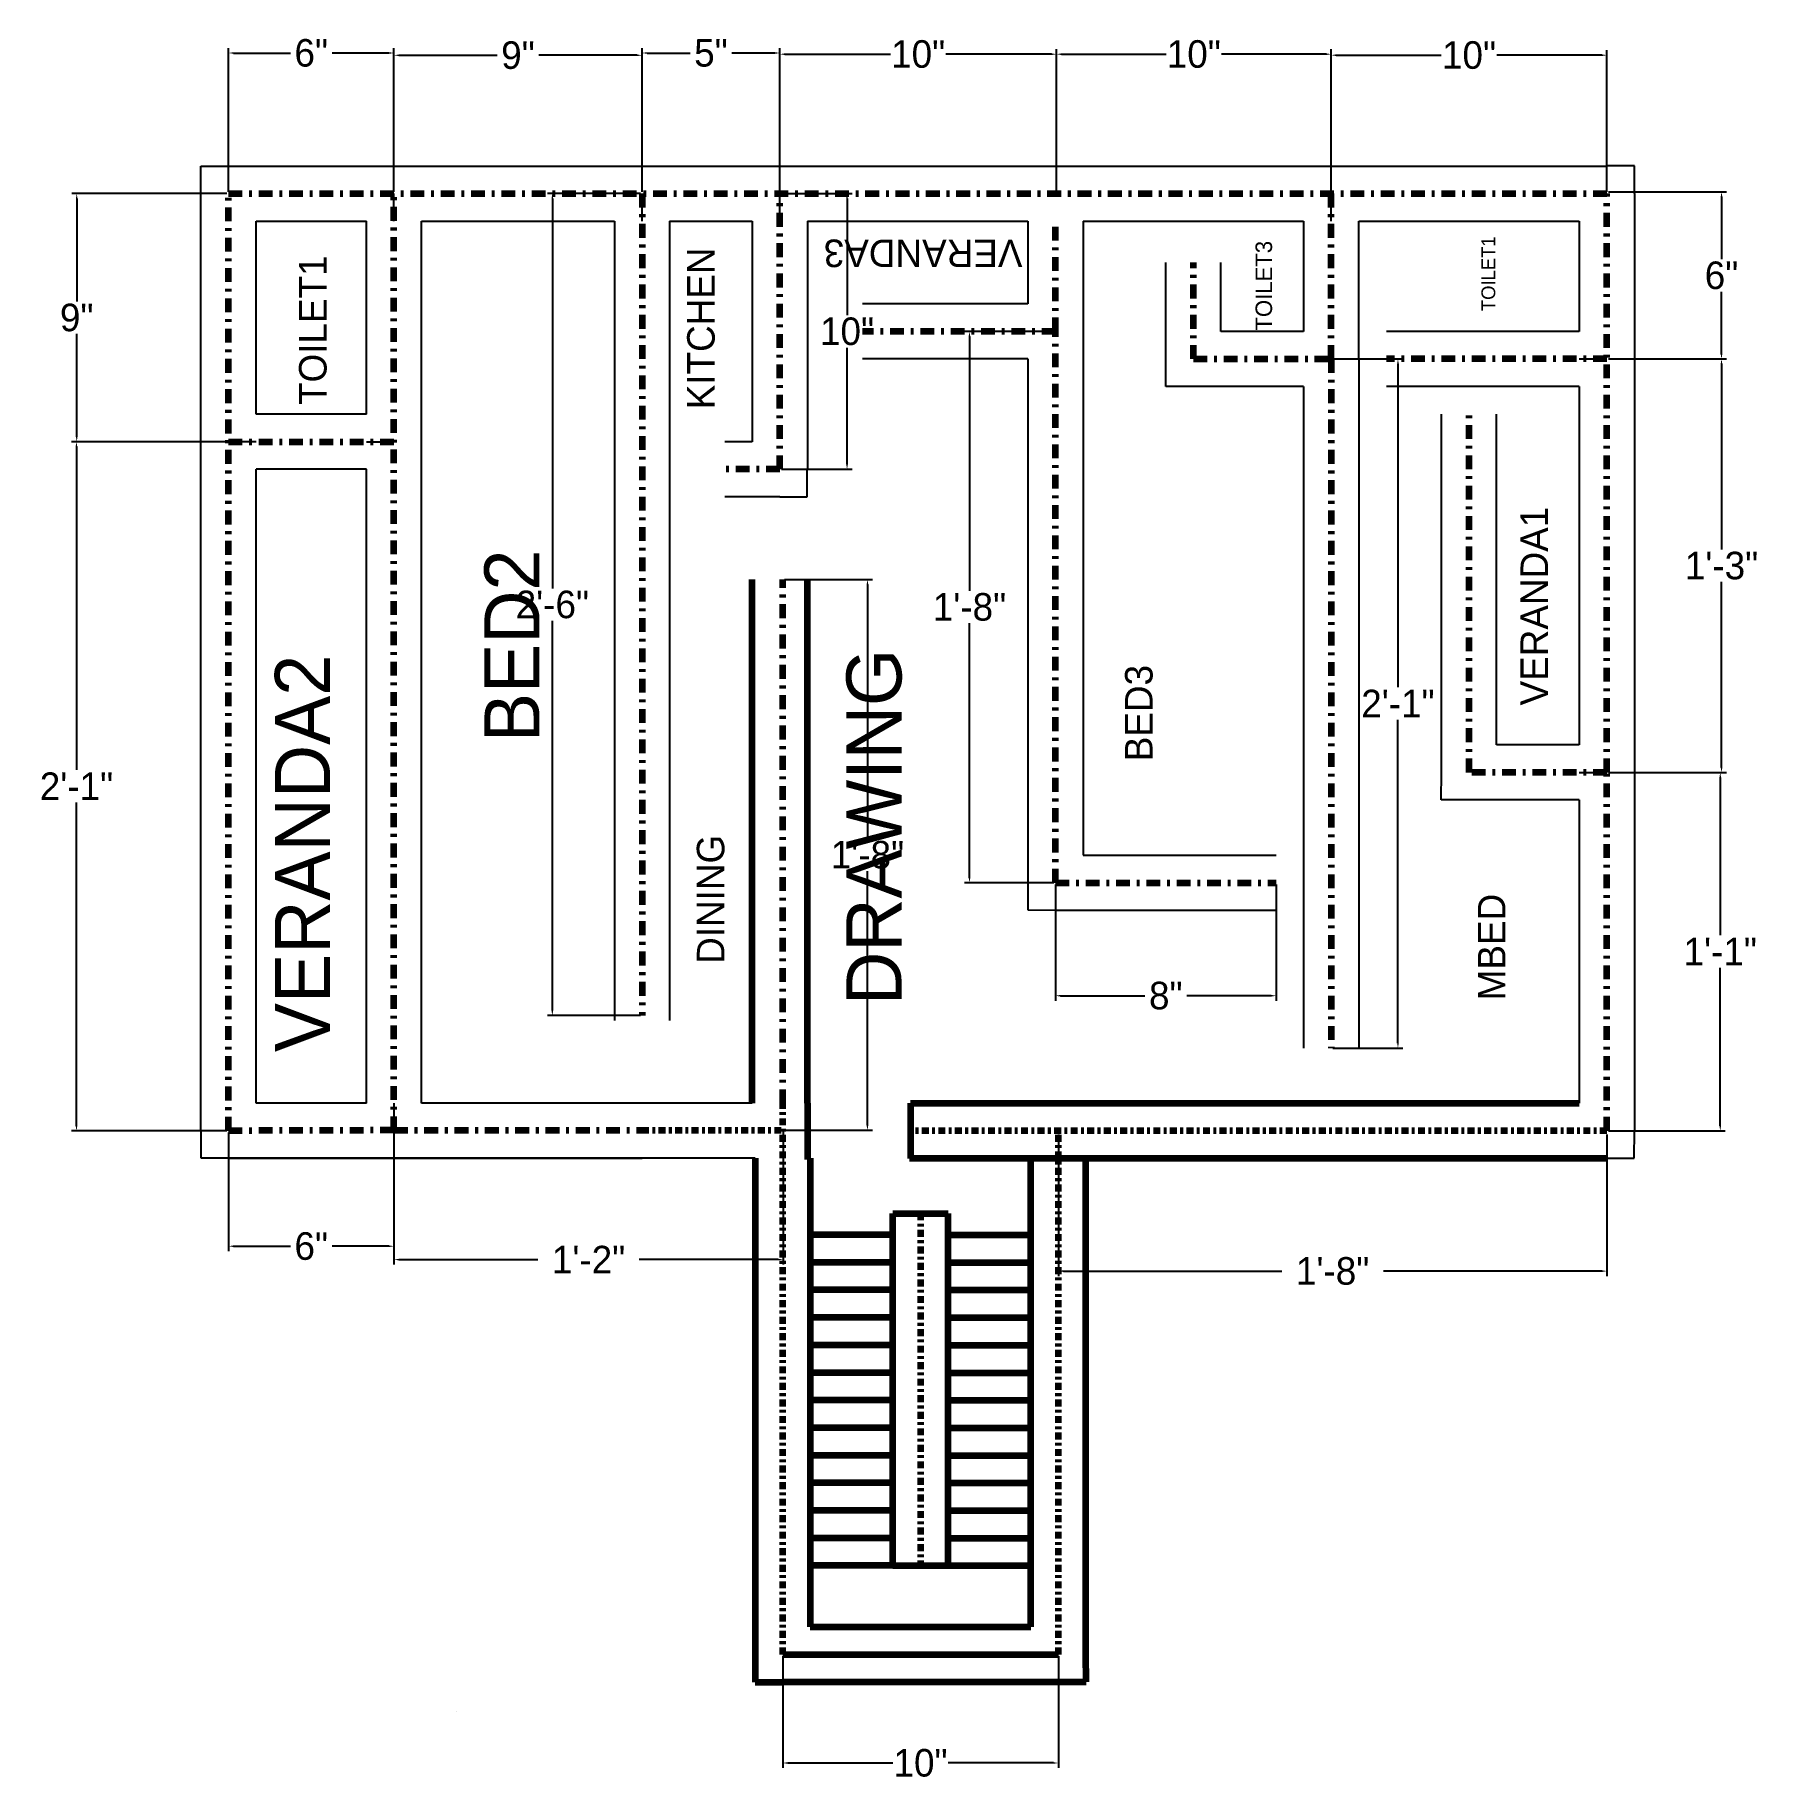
# Model space of a CAD drawing. Header units: inches. Extents: x -22.5 to 40.2, y 0 to 63.3.
import ezdxf

# ---------------------------------------------------------------- set-up
doc = ezdxf.new("R2010")
doc.units = ezdxf.units.IN
doc.header["$MEASUREMENT"] = 0
doc.linetypes.add('DASHDOT', pattern=[1, 0.5, -0.25, 0, -0.25])
doc.linetypes.add('DASHDOT2', pattern=[0.5, 0.25, -0.125, 0, -0.125])
doc.dimstyles.get("Standard").update_dxf_attribs({"dimtxt": 1, "dimasz": 0.18, "dimexe": 0.18, "dimexo": 0.0625, "dimgap": 0.09, "dimtad": 0, "dimtih": 1, "dimtoh": 1, "dimdec": 0, "dimzin": 0, "dimdsep": 46, "dimlunit": 3, "dimtxsty": 'Standard', "dimcen": 0.09, "dimclrt": 3, "dimadec": 0, "dimazin": 0, "dimtfac": 1, "dimtdec": 0, "dimtofl": 0, "dimtmove": 0, "dimatfit": 3, "dimfxl": 1, "dimtolj": 1, "dimtzin": 0, "dimarcsym": 0})

# ---------------------------------------------------------------- blocks, each defined once
blk = doc.blocks.new('*D4')
at = {"color": 0, "lineweight": -2}
for p, q in [((-15.529, 48.585), (-21.164, 48.585)), ((-20.984, 48.405), (-20.984, 36.675)), ((-20.984, 23.765), (-20.984, 35.495)), ((-15.529, 23.585), (-21.164, 23.585))]:
    blk.add_line(p, q, dxfattribs=at)
at = {"color": 0, "lineweight": 100}
for points in [[(-21.014, 48.405), (-20.954, 48.405), (-20.984, 48.585)], [(-21.014, 23.765), (-20.954, 23.765), (-20.984, 23.585)]]:
    blk.add_solid(points, dxfattribs=at)
at = {"layer": 'Defpoints', "color": 0, "lineweight": 100}
for p in [(-15.467, 48.585), (-20.984, 23.585), (-15.467, 23.585)]:
    blk.add_point(p, dxfattribs=at)
at = {"color": 3, "lineweight": 100, "insert": (-20.984, 36.085), "char_height": 1, "attachment_point": 5}
blk.add_mtext('\\A1;2\'-1"', dxfattribs=at)
blk = doc.blocks.new('*D5')
at = {"color": 0, "lineweight": -2}
for p, q in [((-15.467, 23.523), (-15.467, 19.215)), ((-9.467, 23.541), (-9.467, 19.215)), ((-15.287, 19.395), (-13.224, 19.395)), ((-9.647, 19.395), (-11.71, 19.395))]:
    blk.add_line(p, q, dxfattribs=at)
at = {"color": 0, "lineweight": 100}
for points in [[(-15.287, 19.425), (-15.287, 19.365), (-15.467, 19.395)], [(-9.647, 19.425), (-9.647, 19.365), (-9.467, 19.395)]]:
    blk.add_solid(points, dxfattribs=at)
at = {"layer": 'Defpoints', "color": 0, "lineweight": 100}
for p in [(-15.467, 23.585), (-9.467, 23.603), (-9.467, 19.395)]:
    blk.add_point(p, dxfattribs=at)
at = {"color": 3, "lineweight": 100, "insert": (-12.467, 19.395), "char_height": 1, "attachment_point": 5}
blk.add_mtext('\\A1;6"', dxfattribs=at)
blk = doc.blocks.new('*D7')
at = {"color": 0, "lineweight": -2}
for p, q in [((-9.467, 23.478), (-9.467, 18.73)), ((4.654, 23.541), (4.654, 18.73)), ((-9.287, 18.91), (-4.247, 18.91)), ((4.474, 18.91), (-0.567, 18.91))]:
    blk.add_line(p, q, dxfattribs=at)
at = {"color": 0, "lineweight": 100}
for points in [[(-9.287, 18.94), (-9.287, 18.88), (-9.467, 18.91)], [(4.474, 18.94), (4.474, 18.88), (4.654, 18.91)]]:
    blk.add_solid(points, dxfattribs=at)
at = {"layer": 'Defpoints', "color": 0, "lineweight": 100}
for p in [(-9.467, 23.541), (4.654, 23.603), (4.654, 18.91)]:
    blk.add_point(p, dxfattribs=at)
at = {"color": 3, "lineweight": 100, "insert": (-2.407, 18.91), "char_height": 1, "attachment_point": 5}
blk.add_mtext('\\A1;1\'-2"', dxfattribs=at)
blk = doc.blocks.new('*D8')
at = {"color": 0, "lineweight": -2}
for p, q in [((14.636, 23.454), (14.636, 18.312)), ((34.533, 23.454), (34.533, 18.312)), ((14.816, 18.492), (22.745, 18.492)), ((34.353, 18.492), (26.425, 18.492))]:
    blk.add_line(p, q, dxfattribs=at)
at = {"color": 0, "lineweight": 100}
for points in [[(14.816, 18.522), (14.816, 18.462), (14.636, 18.492)], [(34.353, 18.522), (34.353, 18.462), (34.533, 18.492)]]:
    blk.add_solid(points, dxfattribs=at)
at = {"layer": 'Defpoints', "color": 0, "lineweight": 100}
for p in [(14.636, 23.517), (34.533, 23.517), (34.533, 18.492)]:
    blk.add_point(p, dxfattribs=at)
at = {"color": 3, "lineweight": 100, "insert": (24.585, 18.492), "char_height": 1, "attachment_point": 5}
blk.add_mtext('\\A1;1\'-8"', dxfattribs=at)
blk = doc.blocks.new('*D9')
at = {"color": 0, "lineweight": -2}
for p, q in [((34.596, 36.585), (38.826, 36.585)), ((38.646, 36.405), (38.646, 30.675)), ((38.646, 23.765), (38.646, 29.495)), ((34.596, 23.585), (38.826, 23.585))]:
    blk.add_line(p, q, dxfattribs=at)
at = {"color": 0, "lineweight": 100}
for points in [[(38.616, 36.405), (38.676, 36.405), (38.646, 36.585)], [(38.616, 23.765), (38.676, 23.765), (38.646, 23.585)]]:
    blk.add_solid(points, dxfattribs=at)
at = {"layer": 'Defpoints', "color": 0, "lineweight": 100}
for p in [(34.533, 36.585), (34.533, 23.585), (38.646, 23.585)]:
    blk.add_point(p, dxfattribs=at)
at = {"color": 3, "lineweight": 100, "insert": (38.646, 30.085), "char_height": 1, "attachment_point": 5}
blk.add_mtext('\\A1;1\'-1"', dxfattribs=at)
blk = doc.blocks.new('*D10')
at = {"color": 0, "lineweight": -2}
for p, q in [((4.636, 4.523), (4.636, 0.466)), ((14.636, 4.523), (14.636, 0.466)), ((4.816, 0.646), (8.63, 0.646)), ((14.456, 0.646), (10.643, 0.646))]:
    blk.add_line(p, q, dxfattribs=at)
at = {"color": 0, "lineweight": 100}
for points in [[(4.816, 0.676), (4.816, 0.616), (4.636, 0.646)], [(14.456, 0.676), (14.456, 0.616), (14.636, 0.646)]]:
    blk.add_solid(points, dxfattribs=at)
at = {"layer": 'Defpoints', "color": 0, "lineweight": 100}
for p in [(4.636, 4.585), (14.636, 4.585), (14.636, 0.646)]:
    blk.add_point(p, dxfattribs=at)
at = {"color": 3, "lineweight": 100, "insert": (9.636, 0.646), "char_height": 1, "attachment_point": 5}
blk.add_mtext('\\A1;10"', dxfattribs=at)
blk = doc.blocks.new('*D11')
at = {"color": 0, "lineweight": -2}
for p, q in [((-15.529, 57.585), (-21.155, 57.585)), ((-20.975, 57.405), (-20.975, 53.675)), ((-20.975, 48.765), (-20.975, 52.495)), ((-15.529, 48.585), (-21.155, 48.585))]:
    blk.add_line(p, q, dxfattribs=at)
at = {"color": 0, "lineweight": 100}
for points in [[(-21.005, 57.405), (-20.945, 57.405), (-20.975, 57.585)], [(-21.005, 48.765), (-20.945, 48.765), (-20.975, 48.585)]]:
    blk.add_solid(points, dxfattribs=at)
at = {"layer": 'Defpoints', "color": 0, "lineweight": 100}
for p in [(-15.467, 57.585), (-20.975, 48.585), (-15.467, 48.585)]:
    blk.add_point(p, dxfattribs=at)
at = {"color": 3, "lineweight": 100, "insert": (-20.975, 53.085), "char_height": 1, "attachment_point": 5}
blk.add_mtext('\\A1;9"', dxfattribs=at)
blk = doc.blocks.new('*D12')
at = {"color": 0, "lineweight": -2}
for p, q in [((-15.467, 57.648), (-15.467, 62.867)), ((-9.467, 57.647), (-9.467, 62.867)), ((-15.287, 62.687), (-13.224, 62.687)), ((-9.647, 62.687), (-11.71, 62.687))]:
    blk.add_line(p, q, dxfattribs=at)
at = {"color": 0, "lineweight": 100}
for points in [[(-15.287, 62.717), (-15.287, 62.657), (-15.467, 62.687)], [(-9.647, 62.717), (-9.647, 62.657), (-9.467, 62.687)]]:
    blk.add_solid(points, dxfattribs=at)
at = {"layer": 'Defpoints', "color": 0, "lineweight": 100}
for p in [(-9.467, 62.687), (-15.467, 57.585), (-9.467, 57.584)]:
    blk.add_point(p, dxfattribs=at)
at = {"color": 3, "lineweight": 100, "insert": (-12.467, 62.687), "char_height": 1, "attachment_point": 5}
blk.add_mtext('\\A1;6"', dxfattribs=at)
blk = doc.blocks.new('*D13')
at = {"color": 0, "lineweight": -2}
for p, q in [((-9.467, 57.709), (-9.467, 62.784)), ((-0.467, 57.648), (-0.467, 62.784)), ((-9.287, 62.604), (-5.724, 62.604)), ((-0.647, 62.604), (-4.21, 62.604))]:
    blk.add_line(p, q, dxfattribs=at)
at = {"color": 0, "lineweight": 100}
for points in [[(-9.287, 62.634), (-9.287, 62.574), (-9.467, 62.604)], [(-0.647, 62.634), (-0.647, 62.574), (-0.467, 62.604)]]:
    blk.add_solid(points, dxfattribs=at)
at = {"layer": 'Defpoints', "color": 0, "lineweight": 100}
for p in [(-0.467, 62.604), (-9.467, 57.647), (-0.467, 57.585)]:
    blk.add_point(p, dxfattribs=at)
at = {"color": 3, "lineweight": 100, "insert": (-4.967, 62.604), "char_height": 1, "attachment_point": 5}
blk.add_mtext('\\A1;9"', dxfattribs=at)
blk = doc.blocks.new('*D14')
at = {"color": 0, "lineweight": -2}
for p, q in [((-0.467, 57.648), (-0.467, 62.867)), ((4.533, 57.648), (4.533, 62.867)), ((-0.287, 62.687), (1.276, 62.687)), ((4.353, 62.687), (2.79, 62.687))]:
    blk.add_line(p, q, dxfattribs=at)
at = {"color": 0, "lineweight": 100}
for points in [[(-0.287, 62.717), (-0.287, 62.657), (-0.467, 62.687)], [(4.353, 62.717), (4.353, 62.657), (4.533, 62.687)]]:
    blk.add_solid(points, dxfattribs=at)
at = {"layer": 'Defpoints', "color": 0, "lineweight": 100}
for p in [(4.533, 62.687), (-0.467, 57.585), (4.533, 57.585)]:
    blk.add_point(p, dxfattribs=at)
at = {"color": 3, "lineweight": 100, "insert": (2.033, 62.687), "char_height": 1, "attachment_point": 5}
blk.add_mtext('\\A1;5"', dxfattribs=at)
blk = doc.blocks.new('*D15')
at = {"color": 0, "lineweight": -2}
for p, q in [((4.533, 57.71), (4.533, 62.824)), ((14.566, 57.71), (14.566, 62.824)), ((4.713, 62.644), (8.543, 62.644)), ((14.386, 62.644), (10.556, 62.644))]:
    blk.add_line(p, q, dxfattribs=at)
at = {"color": 0, "lineweight": 100}
for points in [[(4.713, 62.674), (4.713, 62.614), (4.533, 62.644)], [(14.386, 62.674), (14.386, 62.614), (14.566, 62.644)]]:
    blk.add_solid(points, dxfattribs=at)
at = {"layer": 'Defpoints', "color": 0, "lineweight": 100}
for p in [(14.566, 62.644), (4.533, 57.648), (14.566, 57.648)]:
    blk.add_point(p, dxfattribs=at)
at = {"color": 3, "lineweight": 100, "insert": (9.549, 62.644), "char_height": 1, "attachment_point": 5}
blk.add_mtext('\\A1;10"', dxfattribs=at)
blk = doc.blocks.new('*D16')
at = {"color": 0, "lineweight": -2}
for p, q in [((14.566, 57.773), (14.566, 62.824)), ((24.533, 57.648), (24.533, 62.824)), ((14.746, 62.644), (18.543, 62.644)), ((24.353, 62.644), (20.556, 62.644))]:
    blk.add_line(p, q, dxfattribs=at)
at = {"color": 0, "lineweight": 100}
for points in [[(14.746, 62.674), (14.746, 62.614), (14.566, 62.644)], [(24.353, 62.674), (24.353, 62.614), (24.533, 62.644)]]:
    blk.add_solid(points, dxfattribs=at)
at = {"layer": 'Defpoints', "color": 0, "lineweight": 100}
for p in [(24.533, 62.644), (14.566, 57.71), (24.533, 57.585)]:
    blk.add_point(p, dxfattribs=at)
at = {"color": 3, "lineweight": 100, "insert": (19.549, 62.644), "char_height": 1, "attachment_point": 5}
blk.add_mtext('\\A1;10"', dxfattribs=at)
blk = doc.blocks.new('*D17')
at = {"color": 0, "lineweight": -2}
for p, q in [((24.533, 57.648), (24.533, 62.787)), ((34.533, 57.648), (34.533, 62.787)), ((24.713, 62.607), (28.526, 62.607)), ((34.353, 62.607), (30.54, 62.607))]:
    blk.add_line(p, q, dxfattribs=at)
at = {"color": 0, "lineweight": 100}
for points in [[(24.713, 62.637), (24.713, 62.577), (24.533, 62.607)], [(34.353, 62.637), (34.353, 62.577), (34.533, 62.607)]]:
    blk.add_solid(points, dxfattribs=at)
at = {"layer": 'Defpoints', "color": 0, "lineweight": 100}
for p in [(34.533, 62.607), (24.533, 57.585), (34.533, 57.585)]:
    blk.add_point(p, dxfattribs=at)
at = {"color": 3, "lineweight": 100, "insert": (29.533, 62.607), "char_height": 1, "attachment_point": 5}
blk.add_mtext('\\A1;10"', dxfattribs=at)
blk = doc.blocks.new('*D18')
at = {"color": 0, "lineweight": -2}
for p, q in [((34.596, 51.585), (38.872, 51.585)), ((38.692, 51.405), (38.692, 44.675)), ((38.692, 36.765), (38.692, 43.495)), ((34.658, 36.585), (38.872, 36.585))]:
    blk.add_line(p, q, dxfattribs=at)
at = {"color": 0, "lineweight": 100}
for points in [[(38.662, 51.405), (38.722, 51.405), (38.692, 51.585)], [(38.662, 36.765), (38.722, 36.765), (38.692, 36.585)]]:
    blk.add_solid(points, dxfattribs=at)
at = {"layer": 'Defpoints', "color": 0, "lineweight": 100}
for p in [(34.533, 51.585), (34.596, 36.585), (38.692, 36.585)]:
    blk.add_point(p, dxfattribs=at)
at = {"color": 3, "lineweight": 100, "insert": (38.692, 44.085), "char_height": 1, "attachment_point": 5}
blk.add_mtext('\\A1;1\'-3"', dxfattribs=at)
blk = doc.blocks.new('*D19')
at = {"color": 0, "lineweight": -2}
for p, q in [((34.596, 57.648), (38.872, 57.648)), ((38.692, 57.468), (38.692, 55.206)), ((38.692, 51.765), (38.692, 54.026)), ((34.658, 51.585), (38.872, 51.585))]:
    blk.add_line(p, q, dxfattribs=at)
at = {"color": 0, "lineweight": 100}
for points in [[(38.662, 57.468), (38.722, 57.468), (38.692, 57.648)], [(38.662, 51.765), (38.722, 51.765), (38.692, 51.585)]]:
    blk.add_solid(points, dxfattribs=at)
at = {"layer": 'Defpoints', "color": 0, "lineweight": 100}
for p in [(34.533, 57.648), (34.596, 51.585), (38.692, 51.585)]:
    blk.add_point(p, dxfattribs=at)
at = {"color": 3, "lineweight": 100, "insert": (38.692, 54.616), "char_height": 1, "attachment_point": 5}
blk.add_mtext('\\A1;6"', dxfattribs=at)
blk = doc.blocks.new('*D20')
at = {"color": 0, "lineweight": -2}
for p, q in [((14.471, 52.585), (11.231, 52.585)), ((11.411, 52.405), (11.411, 43.175)), ((11.411, 32.765), (11.411, 41.995)), ((14.471, 32.585), (11.231, 32.585))]:
    blk.add_line(p, q, dxfattribs=at)
at = {"color": 0, "lineweight": 100}
for points in [[(11.381, 52.405), (11.441, 52.405), (11.411, 52.585)], [(11.381, 32.765), (11.441, 32.765), (11.411, 32.585)]]:
    blk.add_solid(points, dxfattribs=at)
at = {"layer": 'Defpoints', "color": 0, "lineweight": 100}
for p in [(14.533, 52.585), (11.411, 32.585), (14.533, 32.585)]:
    blk.add_point(p, dxfattribs=at)
at = {"color": 3, "lineweight": 100, "insert": (11.411, 42.585), "char_height": 1, "attachment_point": 5}
blk.add_mtext('\\A1;1\'-8"', dxfattribs=at)
blk = doc.blocks.new('*D21')
at = {"color": 0, "lineweight": -2}
for p, q in [((14.533, 32.523), (14.533, 28.303)), ((22.533, 32.523), (22.533, 28.303)), ((14.713, 28.483), (17.776, 28.483)), ((22.353, 28.483), (19.29, 28.483))]:
    blk.add_line(p, q, dxfattribs=at)
at = {"color": 0, "lineweight": 100}
for points in [[(14.713, 28.513), (14.713, 28.453), (14.533, 28.483)], [(22.353, 28.513), (22.353, 28.453), (22.533, 28.483)]]:
    blk.add_solid(points, dxfattribs=at)
at = {"layer": 'Defpoints', "color": 0, "lineweight": 100}
for p in [(14.533, 32.585), (22.533, 32.585), (22.533, 28.483)]:
    blk.add_point(p, dxfattribs=at)
at = {"color": 3, "lineweight": 100, "insert": (18.533, 28.483), "char_height": 1, "attachment_point": 5}
blk.add_mtext('\\A1;8"', dxfattribs=at)
blk = doc.blocks.new('*D22')
at = {"color": 0, "lineweight": -2}
for p, q in [((24.596, 51.585), (27.134, 51.585)), ((26.954, 51.405), (26.954, 39.675)), ((26.954, 26.765), (26.954, 38.495)), ((24.596, 26.585), (27.134, 26.585))]:
    blk.add_line(p, q, dxfattribs=at)
at = {"color": 0, "lineweight": 100}
for points in [[(26.924, 51.405), (26.984, 51.405), (26.954, 51.585)], [(26.924, 26.765), (26.984, 26.765), (26.954, 26.585)]]:
    blk.add_solid(points, dxfattribs=at)
at = {"layer": 'Defpoints', "color": 0, "lineweight": 100}
for p in [(24.533, 51.585), (24.533, 26.585), (26.954, 26.585)]:
    blk.add_point(p, dxfattribs=at)
at = {"color": 3, "lineweight": 100, "insert": (26.954, 39.085), "char_height": 1, "attachment_point": 5}
blk.add_mtext('\\A1;2\'-1"', dxfattribs=at)
blk = doc.blocks.new('*D23')
at = {"color": 0, "lineweight": -2}
for p, q in [((-0.529, 57.585), (-3.901, 57.585)), ((-3.721, 57.405), (-3.721, 43.264)), ((-3.721, 27.943), (-3.721, 42.084)), ((-0.529, 27.763), (-3.901, 27.763))]:
    blk.add_line(p, q, dxfattribs=at)
at = {"color": 0, "lineweight": 100}
for points in [[(-3.751, 57.405), (-3.691, 57.405), (-3.721, 57.585)], [(-3.751, 27.943), (-3.691, 27.943), (-3.721, 27.763)]]:
    blk.add_solid(points, dxfattribs=at)
at = {"layer": 'Defpoints', "color": 0, "lineweight": 100}
for p in [(-0.467, 57.585), (-3.721, 27.763), (-0.467, 27.763)]:
    blk.add_point(p, dxfattribs=at)
at = {"color": 3, "lineweight": 100, "insert": (-3.721, 42.674), "char_height": 1, "attachment_point": 5}
blk.add_mtext('\\A1;2\'-6"', dxfattribs=at)
blk = doc.blocks.new('*D24')
at = {"color": 0, "lineweight": -2}
for p, q in [((4.699, 43.585), (7.89, 43.585)), ((7.71, 43.405), (7.71, 34.184)), ((7.71, 23.783), (7.71, 33.004)), ((4.699, 23.603), (7.89, 23.603))]:
    blk.add_line(p, q, dxfattribs=at)
at = {"color": 0, "lineweight": 100}
for points in [[(7.68, 43.405), (7.74, 43.405), (7.71, 43.585)], [(7.68, 23.783), (7.74, 23.783), (7.71, 23.603)]]:
    blk.add_solid(points, dxfattribs=at)
at = {"layer": 'Defpoints', "color": 0, "lineweight": 100}
for p in [(4.636, 43.585), (4.636, 23.603), (7.71, 23.603)]:
    blk.add_point(p, dxfattribs=at)
at = {"color": 3, "lineweight": 100, "insert": (7.71, 33.594), "char_height": 1, "attachment_point": 5}
blk.add_mtext('\\A1;1\'-8"', dxfattribs=at)
blk = doc.blocks.new('*D25')
at = {"color": 0, "lineweight": -2}
for p, q in [((4.596, 57.585), (7.15, 57.585)), ((6.97, 57.405), (6.97, 53.175)), ((6.97, 47.765), (6.97, 51.995)), ((4.596, 47.585), (7.15, 47.585))]:
    blk.add_line(p, q, dxfattribs=at)
at = {"color": 0, "lineweight": 100}
for points in [[(6.94, 57.405), (7, 57.405), (6.97, 57.585)], [(6.94, 47.765), (7, 47.765), (6.97, 47.585)]]:
    blk.add_solid(points, dxfattribs=at)
at = {"layer": 'Defpoints', "color": 0, "lineweight": 100}
for p in [(4.533, 57.585), (4.533, 47.585), (6.97, 47.585)]:
    blk.add_point(p, dxfattribs=at)
at = {"color": 3, "lineweight": 100, "insert": (6.97, 52.585), "char_height": 1, "attachment_point": 5}
blk.add_mtext('\\A1;10"', dxfattribs=at)

msp = doc.modelspace()

# ---------------------------------------------------------------- linework, layer by layer
for p, q in [((-16.467, 58.584), (-15.467, 58.585)), ((-16.467, 57.585), (-16.467, 58.584)), ((-15.467, 58.585), (34.533, 58.585)), ((35.533, 58.593), (34.533, 58.593)), ((35.533, 57.585), (35.533, 58.593)), ((-16.467, 23.585), (-16.467, 57.585)), ((-16.467, 23.585), (-16.467, 57.585)), ((-16.467, 23.585), (-16.467, 57.585)), ((-9.467, 56.585), (-9.467, 57.584)), ((-0.467, 56.585), (-0.467, 57.585)), ((4.533, 56.585), (4.533, 57.585)), ((24.533, 56.585), (24.533, 57.585)), ((35.533, 57.585), (35.533, 23.585)), ((-14.467, 56.585), (-10.467, 56.585)), ((-14.467, 49.585), (-14.467, 56.585)), ((-10.467, 49.585), (-10.467, 56.585)), ((-8.467, 48.585), (-8.467, 56.585)), ((-8.467, 56.585), (-1.467, 56.585)), ((-1.467, 56.585), (-1.467, 27.585)), ((0.533, 56.585), (0.533, 27.585)), ((0.533, 56.585), (3.533, 56.585)), ((3.533, 56.585), (3.533, 48.585)), ((5.533, 56.585), (5.533, 47.585)), ((5.533, 56.585), (13.533, 56.585)), ((13.533, 56.585), (13.533, 53.585)), ((15.533, 56.585), (15.533, 33.585)), ((15.533, 56.585), (15.533, 33.585)), ((15.533, 56.585), (23.533, 56.585)), ((23.533, 56.585), (23.533, 52.585)), ((25.533, 51.585), (25.533, 56.585)), ((25.533, 56.585), (33.533, 56.585)), ((33.533, 56.585), (33.533, 52.585)), ((18.533, 51.585), (18.533, 55.085)), ((20.533, 52.585), (20.533, 55.085)), ((13.533, 53.585), (7.533, 53.585)), ((23.533, 52.585), (20.533, 52.585)), ((33.533, 52.585), (26.533, 52.585)), ((13.533, 51.585), (7.533, 51.585)), ((13.533, 51.585), (13.533, 32.585)), ((18.533, 50.585), (18.533, 51.585)), ((25.533, 51.585), (25.533, 26.585)), ((33.533, 51.585), (34.533, 51.585)), ((19.533, 50.585), (18.533, 50.585)), ((23.533, 50.585), (19.533, 50.585)), ((23.533, 50.585), (19.533, 50.585)), ((23.533, 50.585), (19.533, 50.585)), ((23.533, 50.585), (23.533, 26.585)), ((33.533, 50.585), (26.533, 50.585)), ((33.533, 50.585), (33.533, 37.585)), ((33.533, 50.585), (33.533, 37.585)), ((-10.467, 49.585), (-14.467, 49.585)), ((28.533, 36.585), (28.533, 49.585)), ((30.533, 37.585), (30.533, 49.585)), ((-14.467, 48.585), (-15.467, 48.585)), ((-10.467, 48.585), (-9.467, 48.585)), ((-8.467, 24.585), (-8.467, 48.585)), ((3.533, 48.585), (2.533, 48.585)), ((-14.467, 24.585), (-14.467, 47.585)), ((-10.467, 47.585), (-14.467, 47.585)), ((-10.467, 47.585), (-14.467, 47.585)), ((-10.467, 47.585), (-14.467, 47.585)), ((-10.467, 24.585), (-10.467, 47.585)), ((5.517, 46.585), (5.517, 47.585)), ((4.533, 46.585), (2.533, 46.585)), ((4.533, 46.585), (5.517, 46.585)), ((33.533, 37.585), (30.533, 37.585)), ((28.524, 35.585), (28.533, 36.585)), ((33.533, 36.585), (34.533, 36.585)), ((29.533, 35.585), (28.524, 35.585)), ((33.533, 35.585), (29.533, 35.585)), ((33.533, 35.585), (33.533, 24.585)), ((15.533, 33.585), (22.533, 33.585)), ((13.533, 32.585), (13.533, 31.601)), ((13.533, 31.601), (14.533, 31.585)), ((14.533, 31.585), (22.533, 31.585)), ((-10.467, 24.585), (-14.467, 24.585)), ((-9.467, 24.585), (-9.467, 23.603)), ((3.533, 24.585), (-8.467, 24.585)), ((-16.463, 22.585), (-16.463, 23.585)), ((-15.467, 23.585), (-15.467, 23.585)), ((35.521, 22.585), (35.533, 23.585)), ((-15.467, 22.585), (-16.463, 22.585)), ((-15.467, 22.585), (-0.467, 22.585)), ((3.636, 22.585), (-15.467, 22.585)), ((3.636, 22.585), (-15.467, 22.585)), ((34.533, 22.585), (35.521, 22.585))]:
    msp.add_line(p, q)
at = {"linetype": 'DASHDOT', "lineweight": 100}
for p, q in [((-15.467, 57.585), (34.533, 57.585)), ((-15.467, 23.585), (-15.467, 57.585)), ((-9.467, 23.603), (-9.467, 57.584)), ((-0.467, 57.585), (-0.467, 27.763)), ((4.533, 47.585), (4.533, 57.585)), ((24.533, 51.585), (24.533, 57.585)), ((34.533, 36.585), (34.533, 57.585)), ((14.533, 52.585), (14.533, 56.585)), ((19.533, 51.585), (19.533, 55.085)), ((14.533, 52.585), (7.533, 52.585)), ((14.533, 32.585), (14.533, 52.585)), ((19.533, 51.585), (24.533, 51.585)), ((24.533, 51.585), (24.533, 26.585)), ((34.533, 51.585), (26.533, 51.585)), ((29.533, 36.585), (29.533, 49.585)), ((-15.467, 48.585), (-9.467, 48.585)), ((4.533, 47.585), (2.533, 47.585)), ((4.636, 24.585), (4.636, 43.585)), ((34.533, 36.585), (29.533, 36.585)), ((34.533, 23.585), (34.533, 36.585)), ((14.533, 32.585), (22.533, 32.585)), ((-9.467, 23.603), (-15.467, 23.585)), ((-9.467, 23.603), (-0.467, 23.603)), ((-7.182, 2.497), (-7.182, 2.497))]:
    msp.add_line(p, q, dxfattribs=at)
at = {"lineweight": 100}
for p, q in [((3.533, 24.585), (3.533, 43.585)), ((5.533, 24.585), (5.533, 43.585)), ((5.533, 24.585), (5.533, 22.547)), ((9.267, 24.585), (33.533, 24.585)), ((9.267, 24.585), (9.267, 22.583)), ((3.636, 22.585), (3.636, 4.585)), ((5.636, 22.585), (5.636, 5.585)), ((9.236, 22.585), (34.533, 22.585)), ((13.636, 5.585), (13.636, 22.585)), ((15.636, 4.585), (15.636, 22.585)), ((8.636, 7.807), (8.636, 20.587)), ((8.636, 20.587), (10.636, 20.587)), ((10.636, 7.807), (10.636, 20.587)), ((8.636, 19.807), (5.586, 19.807)), ((10.636, 19.807), (13.628, 19.807)), ((8.636, 18.807), (5.586, 18.807)), ((10.636, 18.807), (13.628, 18.807)), ((8.636, 17.807), (5.586, 17.807)), ((10.636, 17.807), (13.628, 17.807)), ((8.636, 16.807), (5.586, 16.807)), ((10.636, 16.807), (13.628, 16.807)), ((8.636, 15.807), (5.586, 15.807)), ((10.636, 15.807), (13.628, 15.807)), ((8.636, 14.807), (5.586, 14.807)), ((10.636, 14.807), (13.628, 14.807)), ((8.636, 13.807), (5.586, 13.807)), ((10.636, 13.807), (13.628, 13.807)), ((8.636, 12.807), (5.586, 12.807)), ((10.636, 12.807), (13.628, 12.807)), ((8.636, 11.807), (5.586, 11.807)), ((10.636, 11.807), (13.628, 11.807)), ((8.636, 10.807), (5.586, 10.807)), ((10.636, 10.807), (13.628, 10.807)), ((8.636, 9.807), (5.586, 9.807)), ((10.636, 9.807), (13.628, 9.807)), ((8.636, 8.807), (5.586, 8.807)), ((10.636, 8.807), (13.628, 8.807)), ((8.636, 7.807), (5.586, 7.807)), ((8.636, 7.807), (10.636, 7.807)), ((10.636, 7.807), (13.628, 7.807)), ((5.636, 5.585), (13.636, 5.585)), ((3.636, 4.585), (3.636, 3.583)), ((4.636, 4.585), (14.636, 4.585)), ((4.636, 4.585), (9.636, 4.585)), ((15.64, 3.585), (15.636, 4.585)), ((3.636, 3.583), (4.636, 3.583)), ((4.636, 3.585), (14.636, 3.585)), ((14.636, 3.585), (15.64, 3.585))]:
    msp.add_line(p, q, dxfattribs=at)
at = {"linetype": 'DASHDOT2', "lineweight": 100}
for p, q in [((4.636, 4.585), (4.636, 24.585)), ((-0.467, 23.603), (4.654, 23.603)), ((34.533, 23.585), (9.267, 23.584)), ((14.636, 4.585), (14.636, 23.517)), ((9.636, 20.587), (9.636, 7.807))]:
    msp.add_line(p, q, dxfattribs=at)

# ---------------------------------------------------------------- texts
at = {"linetype": 'DASHDOT', "lineweight": 100, "attachment_point": 1}
for s, insert, char_height, width, rotation in [('VERANDA3', (13.334, 54.919), 1, 1.6859, 180), ('TOILET3', (21.788, 52.616), 0.6, 2.4488, 90), ('TOILET1', (29.983, 53.322), 0.5, 1.73993, 90), ('TOILET1', (-12.911, 49.917), 1, 4.59698, 90), ('KITCHEN', (1.169, 49.761), 1, 5.88013, 90), ('VERANDA1', (31.399, 39.016), 1, 11.56962, 90), ('BED2', (-6.187, 37.685), 2, 20.68641, 90), ('VERANDA2', (-13.786, 26.437), 2, 14.36004, 90), ('DRAWING', (6.946, 28.148), 2, 16.6962, 90), ('BED3', (17.053, 36.992), 1, 12.13873, 90), ('DINING', (1.52, 29.641), 1, 13.94453, 90), ('MBED', (29.854, 28.318), 1, 8.57079, 90)]:
    msp.add_mtext(s, dxfattribs=dict(at, insert=insert, char_height=char_height, width=width, rotation=rotation))

# ---------------------------------------------------------------- dimensions: what is measured, and where the dimension line sits
at = {"lineweight": 100}
for base, p1, p2, picture, middle in [((-9.467, 62.687), (-15.467, 57.585), (-9.467, 57.584), '*D12', (-12.467, 62.687)), ((-0.467, 62.604), (-9.467, 57.647), (-0.467, 57.585), '*D13', (-4.967, 62.604)), ((4.533, 62.687), (-0.467, 57.585), (4.533, 57.585), '*D14', (2.033, 62.687)), ((14.566, 62.644), (4.533, 57.648), (14.566, 57.648), '*D15', (9.549, 62.644)), ((24.533, 62.644), (14.566, 57.71), (24.533, 57.585), '*D16', (19.549, 62.644)), ((34.533, 62.607), (24.533, 57.585), (34.533, 57.585), '*D17', (29.533, 62.607)), ((22.533, 28.483), (14.533, 32.585), (22.533, 32.585), '*D21', (18.533, 28.483)), ((-9.467, 19.395), (-15.467, 23.585), (-9.467, 23.603), '*D5', (-12.467, 19.395)), ((4.654, 18.91), (-9.467, 23.541), (4.654, 23.603), '*D7', (-2.407, 18.91)), ((34.533, 18.492), (14.636, 23.517), (34.533, 23.517), '*D8', (24.585, 18.492)), ((14.636, 0.646), (4.636, 4.585), (14.636, 4.585), '*D10', (9.636, 0.646))]:
    dim = msp.add_linear_dim(base=base, p1=p1, p2=p2, dimstyle='Standard', dxfattribs=at)
    dim.commit()
    dim.dimension.update_dxf_attribs({"geometry": picture, "text_midpoint": middle})
for base, p1, p2, picture, middle in [((-20.975, 48.585), (-15.467, 57.585), (-15.467, 48.585), '*D11', (-20.975, 53.085)), ((-3.721, 27.763), (-0.467, 57.585), (-0.467, 27.763), '*D23', (-3.721, 42.674)), ((38.692, 51.585), (34.533, 57.648), (34.596, 51.585), '*D19', (38.692, 54.616)), ((11.411, 32.585), (14.533, 52.585), (14.533, 32.585), '*D20', (11.411, 42.585)), ((26.954, 26.585), (24.533, 51.585), (24.533, 26.585), '*D22', (26.954, 39.085)), ((38.692, 36.585), (34.533, 51.585), (34.596, 36.585), '*D18', (38.692, 44.085)), ((-20.984, 23.585), (-15.467, 48.585), (-15.467, 23.585), '*D4', (-20.984, 36.085)), ((7.71, 23.603), (4.636, 43.585), (4.636, 23.603), '*D24', (7.71, 33.594)), ((38.646, 23.585), (34.533, 36.585), (34.533, 23.585), '*D9', (38.646, 30.085))]:
    dim = msp.add_linear_dim(base=base, p1=p1, p2=p2, angle=90, dimstyle='Standard', dxfattribs=at)
    dim.commit()
    dim.dimension.update_dxf_attribs({"geometry": picture, "text_midpoint": middle})
dim = msp.add_aligned_dim(p1=(4.533, 57.585), p2=(4.533, 47.585), distance=2.437, dimstyle='Standard', dxfattribs=at)
dim.commit()
dim.dimension.update_dxf_attribs({"geometry": '*D25', "text_midpoint": (6.97, 52.585)})

doc.saveas('drawing.dxf')
